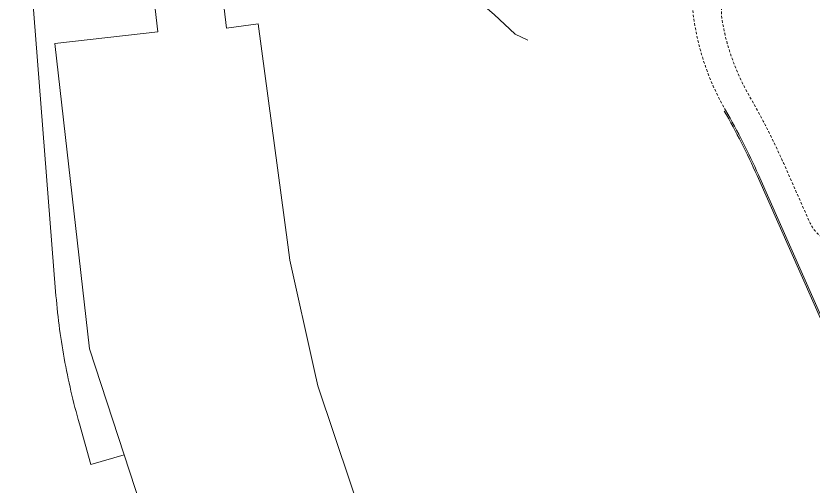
# Model space of a CAD drawing. Header units: metres. Extents: x 294745 to 296284, y 6233060 to 6235519.
# Drawn here: x 294906 to 295136.1, y 6233855.9 to 6233991.7 of the extents above; entities that cross this region are included whole.
import ezdxf

# ---------------------------------------------------------------- set-up
doc = ezdxf.new("R2010")
doc.units = ezdxf.units.M
doc.linetypes.add('Dash', pattern=[5, 3, -2])
doc.layers.add('. Const Trench (GIS)', color=7, linetype='Continuous', lineweight=0, true_color=0x990099, plot=False, transparency=0.3)
doc.layers.add('Cadastre Land Parcels_SP_EXT', color=118, linetype='Continuous', lineweight=15)
doc.layers.add('Kerb_SP_Existing', color=254, linetype='Continuous', lineweight=13, transparency=0.5)

msp = doc.modelspace()

# ---------------------------------------------------------------- linework, layer by layer
at = {"layer": '. Const Trench (GIS)', "linetype": 'Continuous', "lineweight": 0, "flags": 128}
msp.add_lwpolyline([(294906.6924, 6234091.1989), (294933.968, 6234089.6559), (294935.5195, 6234089.613), (294955.1392, 6234088.5736), (294959.1219, 6234088.3612, -0.29233244), (294979.9202, 6234073.5533), (294990.4966, 6234047.0992), (294990.8481, 6234046.216), (294991.3526, 6234044.9849), (294991.8493, 6234043.7729), (294992.5232, 6234042.2784, 0.12928625), (295016.0398, 6234013.4561), (295029.4028, 6234004.1074), (295036.3608, 6233998.6695), (295040.2422, 6233995.418), (295044.0505, 6233992.0664), (295050.0742, 6233986.4024), (295053.7775, 6233984.6908)], format="xyb", dxfattribs=at)
at = {"layer": 'Cadastre Land Parcels_SP_EXT', "linetype": 'Continuous'}
for points in [[(295022.5777, 6233632.936), (295022.506, 6233641.5084), (295035.7011, 6233758.1508), (294993.1249, 6233884.8692), (294992.0773, 6233889.597), (294985.0853, 6233921.163), (294984.4922, 6233925.5595), (294975.8814, 6233989.3742), (294966.7468, 6233988.1237), (294955.0487, 6234086.876), (294955.0487, 6234086.876), (294935.451, 6234087.9143), (294938.2317, 6234063.0695), (294946.9391, 6233987.0963), (294917.1665, 6233983.7718), (294927.2204, 6233895.6064), (294937.2361, 6233864.9434), (294962.8085, 6233786.6505), (294969.5824, 6233722.6756), (294969.6941, 6233721.6147), (294963.0422, 6233662.5895), (294958.6429, 6233623.3572)], [(294905.9782, 6234058.975), (294917.4419, 6233912.0936), (294917.5402, 6233910.8842), (294917.6459, 6233909.676), (294917.7591, 6233908.468), (294917.8796, 6233907.2611), (294918.0085, 6233906.0553), (294918.144, 6233904.8498), (294918.287, 6233903.6453), (294918.4382, 6233902.4411), (294918.5959, 6233901.239), (294918.762, 6233900.037), (294918.9346, 6233898.8363), (294919.1156, 6233897.6367), (294919.3039, 6233896.4392), (294919.4988, 6233895.2419), (294919.702, 6233894.0457), (294919.9126, 6233892.8507), (294920.1307, 6233891.6579), (294920.3553, 6233890.4662), (294920.5883, 6233889.2757), (294920.8285, 6233888.0863), (294921.0754, 6233886.8991), (294921.3306, 6233885.713), (294921.5932, 6233884.528), (294921.8624, 6233883.3453), (294922.1398, 6233882.1647), (294922.4238, 6233880.9852), (294922.7152, 6233879.8079), (294923.0141, 6233878.6327), (294923.3203, 6233877.4587), (294923.634, 6233876.2869), (294923.9551, 6233875.1171), (294924.2836, 6233873.9495), (294927.6219, 6233862.2094), (294937.2361, 6233864.9434), (294937.2361, 6233864.9434), (294927.2204, 6233895.6064), (294917.1665, 6233983.7718), (294946.9391, 6233987.0963), (294938.2317, 6234063.0695)]]:
    msp.add_lwpolyline(points, dxfattribs=at)
at = {"layer": 'Kerb_SP_Existing', "linetype": 'Dash', "ltscale": 0.25, "flags": 128}
for points in [[(295092.6607, 6234002.3537, -0.19226515), (295098.836, 6233999.3821, -0.16269644), (295101.3055, 6233993.9234, 0.10581579), (295110.8468, 6233964.4549)], [(295147.076, 6233926.712, -0.38688746), (295135.2548, 6233931.8782), (295127.6538, 6233949.0326, 0.02672638), (295117.7735, 6233968.4574, -0.09197371), (295109.7317, 6233991.1521, -0.22166592), (295112.0108, 6233998.7183, -0.22756802), (295119.4823, 6234001.828)]]:
    msp.add_lwpolyline(points, format="xyb", dxfattribs=at)
at = {"layer": 'Kerb_SP_Existing'}
for points in [[(295110.4571, 6233964.2297, -0.02672655), (295119.9282, 6233945.6094), (295154.6939, 6233867.1484, -0.09942145), (295162.2237, 6233833.3024), (295166.9481, 6233605.2593, 0.21801575), (295186.6659, 6233564.4432), (295195.3703, 6233557.2378, 0.35475469), (295219.8839, 6233557.0013), (295267.5565, 6233594.9382, -0.06848807), (295295.8275, 6233611.7084), (295368.3809, 6233642.267, 0.29034053), (295388.2065, 6233670.8143), (295389.1969, 6233694.4524, -0.04772156), (295394.2923, 6233731.3452), (295406.6622, 6233783.5605)], [(295110.8468, 6233964.4549, -0.02672655), (295120.3396, 6233945.7917), (295155.1054, 6233867.3307, -0.09942145), (295162.6736, 6233833.3117), (295167.398, 6233605.2686, 0.21801575), (295186.9528, 6233564.7898), (295195.6572, 6233557.5844, 0.35475469), (295219.6037, 6233557.3534), (295267.2763, 6233595.2904, -0.06848807), (295295.6528, 6233612.1231), (295368.2062, 6233642.6817, 0.29034053), (295387.7569, 6233670.8331), (295388.7473, 6233694.4713, -0.04772156), (295393.8544, 6233731.4489), (295406.2243, 6233783.6642)]]:
    msp.add_lwpolyline(points, format="xyb", dxfattribs=at)

doc.saveas('drawing.dxf')
